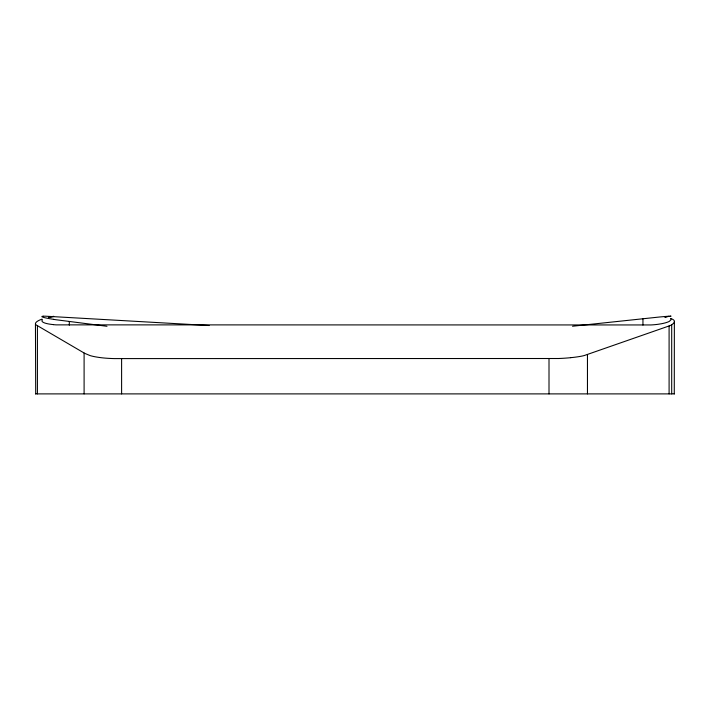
<?xml version="1.0" encoding="UTF-8"?>
<svg xmlns="http://www.w3.org/2000/svg" width="710" height="710" viewBox="0 0 710 710"><rect width="100%" height="100%" fill="white"/><g stroke="black" fill="none" stroke-linecap="round" stroke-linejoin="round"><path stroke-width="1.06" d="M42.041 319.136A39.059 7.89 -1.4 0 0 41.242 319.42L39.742 320.041A48.821 9.86 -1.4 0 0 38.376 320.716A40.63 8.209 -1.4 0 0 35.447 323.662L35.704 393.89M670.977 318.497L672.885 319.447A36.281 7.331 -1.4 0 1 674.367 320.947L674.278 393.89M674.5 321.47L673.861 323.086L671.696 324.789A27.859 5.627 -1.4 0 1 669.095 325.952L584.303 355.524A24.104 4.872 -1.4 0 1 581.481 356.18A35.172 7.109 -1.4 0 1 570.591 357.68M48.688 317.37L53.623 316.553M48.759 317.326L52.895 316.447M53.072 316.411L53.623 316.296M670.32 316.296L671.056 316.127L668.909 316.198M667.95 316.633L665.022 317.015M572.517 326.236L659.776 316.98A26.483 0.444 -6 0 1 668.873 316.207M674.473 393.89L35.509 393.89M53.401 324.639A25.409 5.13 -1.4 0 0 56.25 324.869L650.839 324.949A18.389 3.719 -1.4 0 0 654.203 324.727L655.933 324.55A21.628 4.366 -1.4 0 0 658.374 324.248L661.276 323.778A27.433 5.547 -1.4 0 0 669.264 321.417L671.056 319.704A18.779 3.799 -1.4 0 0 670.559 318.799M35.527 323.991A28.471 5.751 -1.4 0 0 36.103 324.905L84.668 353.323L90.064 355.577A39.716 8.023 -1.4 0 0 93.889 356.535L95.025 356.757A45.112 9.115 -1.4 0 0 97.545 357.192A37.186 7.517 -1.4 0 0 114.257 358.594L558.646 358.506A40.47 8.174 -1.4 0 0 565.213 358.151L567.876 357.946A49.514 10.002 -1.4 0 0 570.618 357.689M209.13 325.526L45.404 316.19A22.747 1.571 6.7 0 0 43.665 316.216M106.988 326.289L56.321 319.784A26.297 1.81 6.7 0 1 53.481 319.349M666.122 317.068L664.879 317.033M671.696 324.789L671.696 393.89M669.095 325.952L669.095 393.89M642.949 318.692L642.949 325.1M587.454 354.53L587.454 393.899M549.007 358.665L549.007 393.899M121.605 358.639L121.605 393.899M84.1 353.003L84.1 393.899M69.305 321.523L69.305 325.153M37.417 325.837L37.417 393.89M53.614 319.349A22.809 1.571 6.7 0 1 43.479 316.19M53.472 324.612A23.226 4.695 -1.4 0 1 42.449 319.855"/></g></svg>
